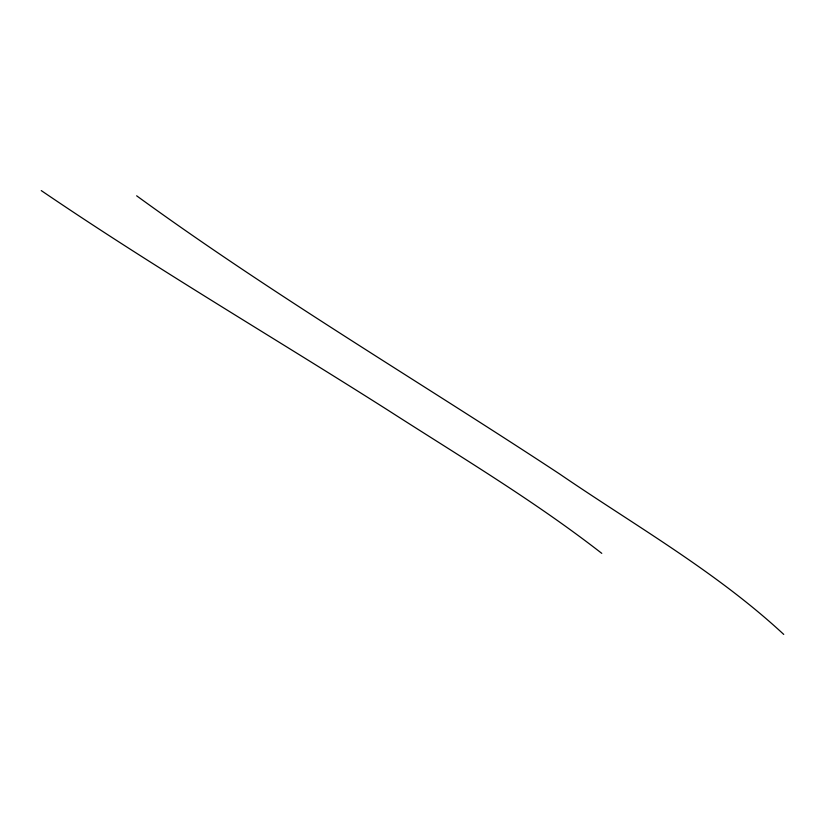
<?xml version="1.0" encoding="UTF-8"?>
<svg xmlns="http://www.w3.org/2000/svg" width="825" height="825" viewBox="0 0 825 825"><rect width="100%" height="100%" fill="white"/><g stroke="black" fill="none" stroke-linecap="round" stroke-linejoin="round"><path stroke-width="1.24" d="M41.25 190.585C154.584 267.743 272.982 337.085 388.647 410.623C460.546 456.833 534.239 500.796 601.776 553.358M136.641 195.803C273.116 295.103 418.626 381.098 559.484 473.89C635.219 525.721 716.213 571.746 783.75 634.415"/></g></svg>
